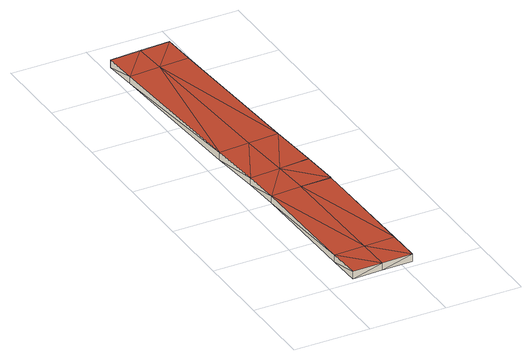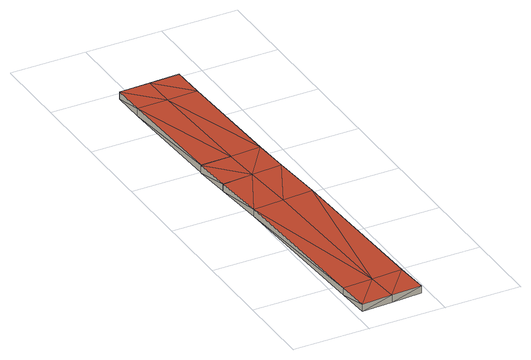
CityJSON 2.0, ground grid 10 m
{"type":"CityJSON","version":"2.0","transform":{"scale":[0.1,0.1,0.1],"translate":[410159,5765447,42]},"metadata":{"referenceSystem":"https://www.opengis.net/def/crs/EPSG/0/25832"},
"CityObjects":{
"building1":{"type":"Building","attributes":{"Geometrietyp2DReferenz":"2000","Gemeindeschluessel":"05566012","function":"53001_1800","roofType":"9999","measuredHeight":1},"geometry":[{"type":"Solid","lod":"2","boundaries":[[[[0,1,2]],[[1,3,2]],[[4,5,0]],[[5,1,0]],[[6,7,4]],[[7,5,4]],[[8,9,6]],[[9,7,6]],[[10,11,8]],[[11,9,8]],[[12,13,10]],[[13,11,10]],[[14,15,12]],[[15,13,12]],[[16,17,14]],[[17,15,14]],[[18,19,16]],[[19,17,16]],[[20,21,18]],[[21,19,18]],[[22,23,20]],[[23,21,20]],[[24,25,22]],[[25,23,22]],[[26,27,24]],[[27,25,24]],[[28,29,26]],[[29,27,26]],[[30,31,28]],[[31,29,28]],[[32,33,30]],[[33,31,30]],[[34,35,32]],[[35,33,32]],[[2,3,34]],[[3,35,34]],[[36,3,1]],[[36,1,5]],[[37,36,7]],[[7,36,5]],[[38,37,7]],[[38,7,9]],[[11,38,9]],[[39,38,13]],[[13,38,11]],[[15,39,13]],[[40,39,17]],[[17,39,15]],[[21,40,19]],[[19,40,17]],[[33,35,3]],[[33,3,36]],[[31,33,36]],[[31,36,37]],[[31,37,29]],[[29,37,38]],[[27,29,38]],[[27,38,39]],[[25,27,40]],[[40,27,39]],[[23,25,21]],[[21,25,40]],[[41,16,42]],[[12,10,43]],[[14,12,42]],[[16,14,42]],[[20,18,41]],[[18,16,41]],[[32,2,34]],[[32,44,2]],[[30,44,32]],[[30,45,44]],[[30,28,45]],[[28,43,45]],[[26,43,28]],[[26,42,43]],[[24,41,26]],[[41,42,26]],[[22,20,24]],[[20,41,24]],[[44,0,2]],[[44,4,0]],[[45,6,44]],[[6,4,44]],[[43,6,45]],[[43,8,6]],[[10,8,43]],[[42,12,43]]]],"semantics":{"surfaces":[{"type":"WallSurface"},{"type":"GroundSurface"},{"type":"RoofSurface"}],"values":[[0,0,0,0,0,0,0,0,0,0,0,0,0,0,0,0,0,0,0,0,0,0,0,0,0,0,0,0,0,0,0,0,0,0,0,0,1,1,1,1,1,1,1,1,1,1,1,1,1,1,1,1,1,1,1,1,1,1,1,1,1,1,2,2,2,2,2,2,2,2,2,2,2,2,2,2,2,2,2,2,2,2,2,2,2,2,2,2]]}}]}
},
"vertices":[
[89,562,17],[89,562,7],[49,560,17],[49,560,7],[91,519,17],[91,519,7],[102,318,19],[102,318,9],[107,252,19],[107,252,9],[107,251,19],[107,251,9],[110,203,19],[110,203,9],[110,202,19],[110,202,9],[114,53,17],[114,53,7],[115,10,17],[115,10,7],[75,9,17],[75,9,7],[35,8,17],[35,8,7],[34,51,17],[34,51,7],[30,199,19],[30,199,9],[27,246,19],[27,246,9],[22,313,19],[22,313,9],[12,515,17],[12,515,7],[9,558,17],[9,558,7],[52,517,7],[62,316,9],[67,249,9],[70,201,9],[74,52,7],[74,52,17],[70,201,19],[67,249,19],[52,517,17],[62,316,19]
]}
